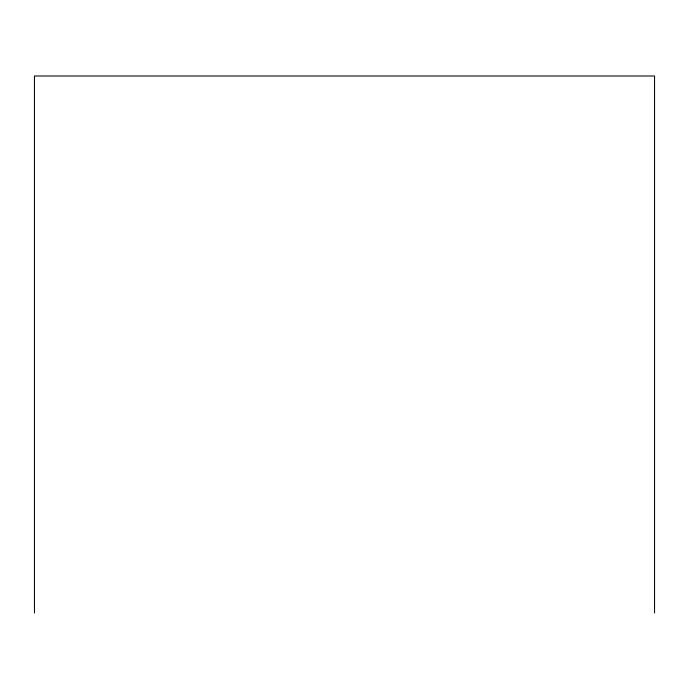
<?xml version="1.0" encoding="UTF-8"?>
<svg xmlns="http://www.w3.org/2000/svg" width="689" height="689" viewBox="0 0 689 689"><rect width="100%" height="100%" fill="white"/><g stroke="black" fill="none" stroke-linecap="round" stroke-linejoin="round"><path stroke-width="1.03" d="M654.55 612.995L654.55 76.005L34.45 76.005L34.45 612.995"/></g></svg>
